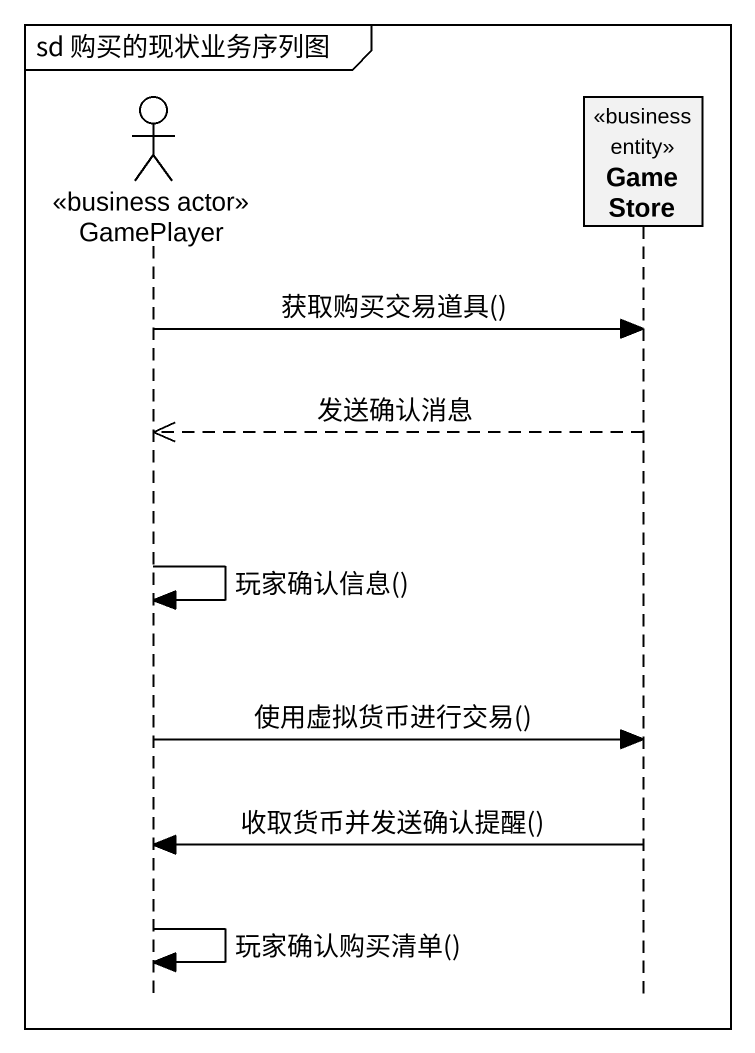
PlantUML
@startuml
mainframe sd 购买的现状业务序列图
hide footbox
actor GamePlayer <<business actor>>
participant GameStore <<business entity>>

GamePlayer -> GameStore : 获取购买交易道具()
GameStore -->> GamePlayer : 发送确认消息
GamePlayer -> GamePlayer : 玩家确认信息()
GamePlayer -> GameStore : 使用虚拟货币进行交易()
GameStore -> GamePlayer : 收取货币并发送确认提醒()
GamePlayer -> GamePlayer : 玩家确认购买清单()
@enduml
